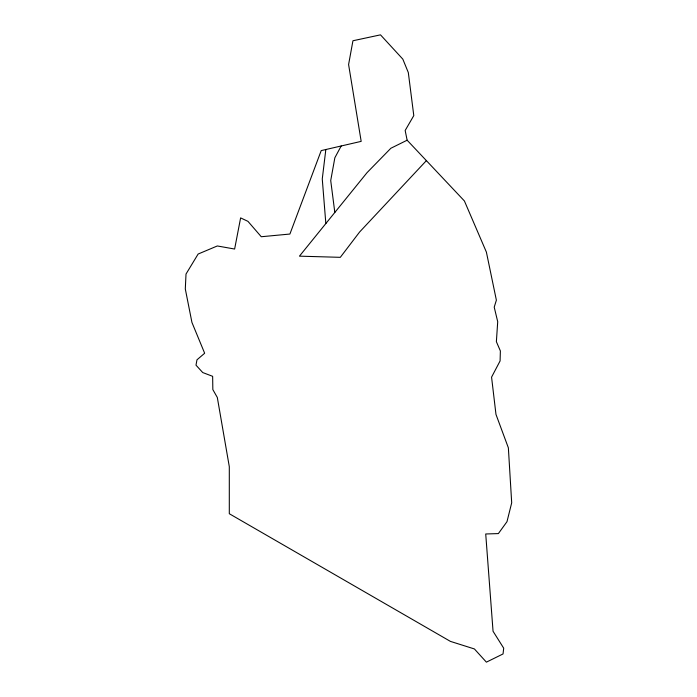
<?xml version="1.0" encoding="UTF-8"?>
<svg xmlns="http://www.w3.org/2000/svg" width="697" height="697" viewBox="0 0 697 697"><rect width="100%" height="100%" fill="white"/><g stroke="black" fill="none" stroke-linecap="round" stroke-linejoin="round"><path stroke-width="1.05" d="M325.839 149.524L322.267 178.955L325.839 223.554M341.19 145.978L334.856 157.757L330.718 180.558L334.821 212.463M426.381 160.632L359.608 232.014L340.31 257.332L299.449 256.156L367.049 172.647L390.86 148.261L407.135 140.21L464.411 200.971L486.393 252.114L496.377 300.18L494.217 307.142L497.71 321.709L496.377 341.704L500.376 350.94L500.089 360.941L491.568 377.155L495.976 414.41L508.366 447.84L511.694 502.825L506.989 521.67L498.381 533.588L485.722 533.98L493.049 631.264L503.704 648.184L503.042 653.952L486.393 662.15L474.404 648.951L450.428 641.388L229.304 513.724L229.304 466.685L217.316 397.464L212.838 389.597L212.646 376.319L202.74 372.555L195.996 365.167L196.972 359.818L204.657 353.248L191.936 322.432L185.306 288.959L186.012 274.034L198.131 254.039L217.316 245.963L234.628 249.038L240.622 217.891L247.949 221.35L261.27 236.736L289.908 234.044L321.212 150.596L361.177 141.369L348.596 64.542L352.943 40.757L380.492 34.85L402.822 59.14L408.311 72.549L413.791 115.606L405.166 130.487L407.135 140.21"/></g></svg>
